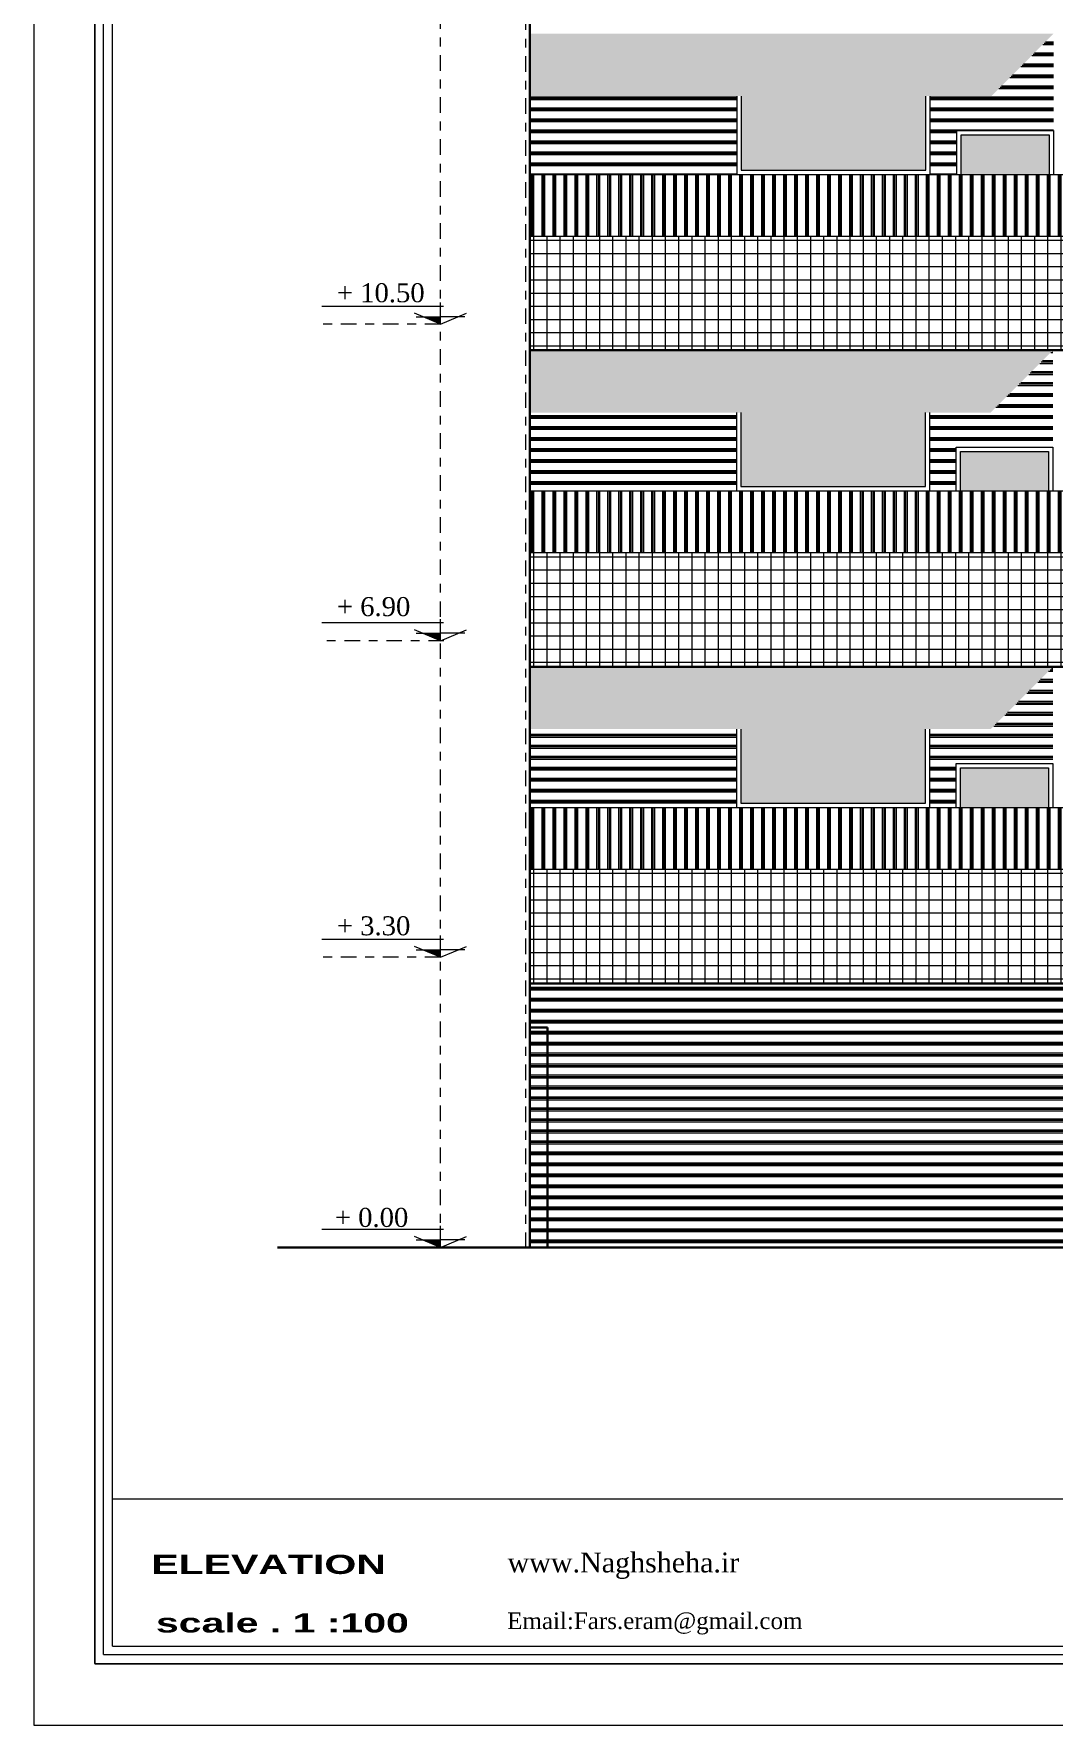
# Model space of a CAD drawing. Header units: metres. Extents: x 236 to 355, y 67 to 475.
# Drawn here: x 277.89 to 289.49, y 258.41 to 277.65 of the extents above; entities that cross this region are included whole.
import ezdxf

# ---------------------------------------------------------------- set-up
doc = ezdxf.new("R2010")
doc.units = ezdxf.units.M
doc.header["$LTSCALE"] = 0.007
doc.header["$MEASUREMENT"] = 0
doc.linetypes.add('DASHDOTX2', pattern=[50.8, 25.4, -12.7, 0, -12.7])
for name, color, linetype in [('6', 6, 'Continuous'), ('DIM1', 40, 'Continuous'), ('H', 7, 'Continuous')]:
    doc.layers.add(name, color=color, linetype=linetype)
for name, color, linetype, lineweight in [('decoration', 251, 'Continuous', 18), ('point line', 22, 'DASHDOTX2', 18), ('stair', 20, 'Continuous', 15), ('walll', 7, 'Continuous', 30)]:
    doc.layers.add(name, color=color, linetype=linetype, lineweight=lineweight)
doc.styles.add('KA', font='impact.ttf', dxfattribs={"width": 2, "height": 0.25})
doc.styles.get("Standard").update_dxf_attribs({"font": 'dutch.ttf'})
pattern_1 = [(0, (-55.4239, -81.84942), (0, 0.125), []), (0, (-55.4239, -81.83379), (0, 0.125), []), (0, (-55.4239, -81.81817), (0, 0.125), [])]
pattern_2 = [(90, (-55.4239, -81.84942), (-0.125, 8e-18), []), (90, (-55.43952, -81.84942), (-0.125, 8e-18), []), (90, (-55.45515, -81.84942), (-0.125, 8e-18), [])]
pattern_3 = [(0, (-55.4239, -81.84942), (0, 0.15), []), (90, (-55.4239, -81.84942), (-0.15, 9e-18), [])]

# ---------------------------------------------------------------- blocks, each defined once
blk = doc.blocks.new('SECCODE')
at = {"linetype": 'Continuous'}
blk.add_hatch(color=0, dxfattribs=at).paths.add_polyline_path([(-0.204, 0.085), (0, 0), (0, 0.085)])
at = {"color": 0, "linetype": 'Continuous'}
for p, q in [((0.034, 0.202), (-1.349, 0.202)), ((0, 0), (0, 0.246)), ((0, 0), (-0.297, 0.124)), ((-0.278, 0.085), (0, 0.085)), ((0, 0), (0.297, 0.124)), ((0.278, 0.085), (0, 0.085))]:
    blk.add_line(p, q, dxfattribs=at)

msp = doc.modelspace()

# ---------------------------------------------------------------- hatches: boundary and pattern name
at = {"layer": 'decoration', "lineweight": 0, "true_color": 0x6c0707}
h = msp.add_hatch(dxfattribs=at)
h.set_pattern_fill('PLAST', color=16, scale=0.5, style=0)
h.set_pattern_definition(pattern_1)
h.paths.add_polyline_path([(289.489, 276.549), (289.489, 277.649), (288.782, 276.941), (288.087, 276.941), (288.087, 276.049), (288.389, 276.049), (288.389, 276.549)])
h = msp.add_hatch(dxfattribs=at)
h.set_pattern_fill('PLAST', color=16, scale=0.5, style=0)
h.set_pattern_definition(pattern_1)
h.paths.add_polyline_path([(285.887, 276.049), (285.887, 276.941), (283.532, 276.941), (283.532, 276.049)])
at = {"layer": 'decoration', "lineweight": 0}
h = msp.add_hatch(dxfattribs=at)
h.set_pattern_fill('PLAST', color=256, scale=0.5, angle=90, style=0)
h.set_pattern_definition(pattern_2)
h.paths.add_polyline_path([(289.632, 275.349), (289.632, 276.049), (283.532, 276.049), (283.532, 275.349)])
h = msp.add_hatch(dxfattribs=at)
h.set_pattern_fill('NET,_O', color=256, scale=1.2)
h.set_pattern_definition(pattern_3)
h.paths.add_polyline_path([(283.532, 275.349), (283.532, 274.049), (289.632, 274.049), (289.632, 275.349)])
at = {"layer": 'decoration', "lineweight": 0, "true_color": 0x6c0707}
h = msp.add_hatch(dxfattribs=at)
h.set_pattern_fill('PLAST', color=16, scale=0.5, style=0)
h.set_pattern_definition(pattern_1)
h.paths.add_polyline_path([(289.482, 272.949), (289.482, 274.049), (288.775, 273.341), (288.082, 273.341), (288.082, 272.449), (288.382, 272.449), (288.382, 272.949)])
h = msp.add_hatch(dxfattribs=at)
h.set_pattern_fill('PLAST', color=16, scale=0.5, style=0)
h.set_pattern_definition(pattern_1)
h.paths.add_polyline_path([(285.882, 273.341), (283.532, 273.341), (283.532, 272.449), (285.882, 272.449)])
at = {"layer": 'decoration', "lineweight": 0}
h = msp.add_hatch(dxfattribs=at)
h.set_pattern_fill('PLAST', color=256, scale=0.5, angle=90, style=0)
h.set_pattern_definition(pattern_2)
h.paths.add_polyline_path([(289.632, 271.749), (289.632, 272.449), (288.082, 272.449), (288.082, 272.449), (285.882, 272.449), (283.532, 272.449), (283.532, 271.749)])
h = msp.add_hatch(dxfattribs=at)
h.set_pattern_fill('NET,_O', color=256, scale=1.2)
h.set_pattern_definition(pattern_3)
h.paths.add_polyline_path([(283.532, 271.749), (283.532, 270.449), (289.632, 270.449), (289.632, 271.749)])
at = {"layer": 'decoration', "lineweight": 0, "true_color": 0x6c0707}
h = msp.add_hatch(dxfattribs=at)
h.set_pattern_fill('PLAST', color=16, scale=0.5, style=0)
h.set_pattern_definition(pattern_1)
h.paths.add_polyline_path([(289.482, 270.449), (288.775, 269.741), (288.082, 269.741), (288.082, 268.849), (288.382, 268.849), (288.382, 269.349), (289.482, 269.349)])
h = msp.add_hatch(dxfattribs=at)
h.set_pattern_fill('PLAST', color=16, scale=0.5, style=0)
h.set_pattern_definition(pattern_1)
h.paths.add_polyline_path([(285.882, 268.849), (285.882, 269.741), (283.532, 269.741), (283.532, 268.849)])
at = {"layer": 'decoration', "lineweight": 0}
h = msp.add_hatch(dxfattribs=at)
h.set_pattern_fill('PLAST', color=256, scale=0.5, angle=90, style=0)
h.set_pattern_definition(pattern_2)
h.paths.add_polyline_path([(289.632, 268.149), (289.632, 268.849), (288.082, 268.849), (288.082, 268.849), (285.882, 268.849), (283.532, 268.849), (283.532, 268.149)])
h = msp.add_hatch(dxfattribs=at)
h.set_pattern_fill('NET,_O', color=256, scale=1.2)
h.set_pattern_definition(pattern_3)
h.paths.add_polyline_path([(289.632, 266.849), (289.632, 268.149), (283.532, 268.149), (283.532, 266.849)])
at = {"layer": 'decoration', "lineweight": 0, "true_color": 0x6c0707}
h = msp.add_hatch(dxfattribs=at)
h.set_pattern_fill('PLAST', color=16, scale=0.5, style=0)
h.set_pattern_definition(pattern_1)
h.paths.add_polyline_path([(283.532, 266.849), (283.532, 266.346), (283.732, 266.346), (283.732, 263.846), (289.632, 263.846), (289.632, 266.849)])
h = msp.add_hatch(dxfattribs=at)
h.set_pattern_fill('PLAST', color=16, scale=0.5, style=0)
h.set_pattern_definition(pattern_1)
h.paths.add_polyline_path([(283.532, 263.846), (283.732, 263.846), (283.732, 266.346), (283.532, 266.346)])
at = {"layer": 'walll', "true_color": 0x1e6f63}
for points in [[(283.532, 277.649), (283.532, 276.941), (288.782, 276.941), (289.489, 277.649)], [(288.775, 273.341), (289.482, 274.049), (283.532, 274.049), (283.532, 273.341)], [(288.775, 269.741), (289.482, 270.449), (283.532, 270.449), (283.532, 269.741)]]:
    msp.add_hatch(color=126, dxfattribs=at).paths.add_polyline_path(points)
at = {"layer": 'walll'}
h = msp.add_hatch(color=256, dxfattribs=at)
h.set_gradient(color1=(0, 0, 255), color2=(255, 255, 0), tint=1, name='CYLINDER')
h.paths.add_polyline_path([(285.937, 276.941), (285.937, 276.099), (288.037, 276.099), (288.037, 276.941)])
h = msp.add_hatch(color=256, dxfattribs=at)
h.set_gradient(color1=(0, 0, 255), color2=(255, 255, 0), tint=1, name='CYLINDER')
h.paths.add_polyline_path([(288.439, 276.499), (288.439, 276.049), (289.439, 276.049), (289.439, 276.499)])
h = msp.add_hatch(color=256, dxfattribs=at)
h.set_gradient(color1=(0, 0, 255), color2=(255, 255, 0), tint=1, name='CYLINDER')
h.paths.add_polyline_path([(285.932, 273.341), (285.932, 272.499), (288.032, 272.499), (288.032, 273.341)])
h = msp.add_hatch(color=256, dxfattribs=at)
h.set_gradient(color1=(0, 0, 255), color2=(255, 255, 0), tint=1, name='CYLINDER')
h.paths.add_polyline_path([(289.432, 272.449), (289.432, 272.899), (288.432, 272.899), (288.432, 272.449)])
h = msp.add_hatch(color=256, dxfattribs=at)
h.set_gradient(color1=(0, 0, 255), color2=(255, 255, 0), tint=1, name='CYLINDER')
h.paths.add_polyline_path([(288.032, 269.741), (285.932, 269.741), (285.932, 268.899), (288.032, 268.899)])
h = msp.add_hatch(color=256, dxfattribs=at)
h.set_gradient(color1=(0, 0, 255), color2=(255, 255, 0), tint=1, name='CYLINDER')
h.paths.add_polyline_path([(288.432, 269.299), (288.432, 268.849), (289.432, 268.849), (289.432, 269.299)])

# ---------------------------------------------------------------- linework, layer by layer
at = {"layer": '6', "lineweight": 5}
for p, q in [((278.583, 259.112), (278.583, 287.416)), ((278.679, 259.215), (278.679, 287.32)), ((278.783, 259.312), (278.783, 287.216)), ((278.783, 260.988), (318.987, 260.988)), ((278.783, 259.312), (318.987, 259.312)), ((278.679, 259.215), (319.083, 259.215)), ((278.583, 259.112), (319.187, 259.112))]:
    msp.add_line(p, q, dxfattribs=at)
at = {"layer": 'decoration'}
for p, q in [((283.532, 276.049), (294.427, 276.049)), ((283.532, 275.349), (294.428, 275.349)), ((283.532, 272.449), (294.427, 272.449)), ((283.532, 271.749), (294.428, 271.749)), ((283.532, 268.849), (294.427, 268.849)), ((283.532, 268.149), (294.428, 268.149))]:
    msp.add_line(p, q, dxfattribs=at)
at = {"layer": 'decoration', "lineweight": 0}
msp.add_lwpolyline([(288.439, 276.049), (288.439, 276.499), (289.439, 276.499), (289.439, 276.049)], dxfattribs=at)
at = {"layer": 'DIM1', "lineweight": 5}
for p, q in [((277.887, 288.112), (277.887, 258.412)), ((277.887, 258.412), (298.887, 258.412))]:
    msp.add_line(p, q, dxfattribs=at)
for points in [[(319.887, 288.112), (298.887, 288.112), (277.887, 288.112), (277.887, 258.412), (298.887, 258.412), (319.887, 258.412)], [(319.191, 287.416), (298.887, 287.416), (278.583, 287.416), (278.583, 259.108), (298.887, 259.108), (319.191, 259.108)]]:
    msp.add_lwpolyline(points, close=True, dxfattribs=at)
at = {"layer": 'point line'}
for p, q in [((282.514, 263.849), (282.514, 285.149)), ((282.514, 274.346), (281.165, 274.346)), ((282.554, 270.746), (281.205, 270.746)), ((282.514, 267.146), (281.165, 267.146))]:
    msp.add_line(p, q, dxfattribs=at)
at = {"layer": 'stair', "linetype": 'DASHDOTX2'}
msp.add_line((283.482, 282.649), (283.482, 263.846), dxfattribs=at)
at = {"layer": 'stair'}
for points in [[(285.887, 276.941), (285.887, 276.049), (288.087, 276.049), (288.087, 276.941)], [(285.937, 276.941), (285.937, 276.099), (288.037, 276.099), (288.037, 276.941)], [(288.389, 276.049), (288.389, 276.549), (289.489, 276.549), (289.489, 276.049)], [(285.882, 273.341), (285.882, 272.449), (288.082, 272.449), (288.082, 273.341)], [(285.932, 273.341), (285.932, 272.499), (288.032, 272.499), (288.032, 273.341)], [(288.382, 272.449), (288.382, 272.949), (289.482, 272.949), (289.482, 272.449)], [(288.432, 272.449), (288.432, 272.899), (289.432, 272.899), (289.432, 272.449)], [(285.882, 269.741), (285.882, 268.849), (288.082, 268.849), (288.082, 269.741)], [(285.932, 269.741), (285.932, 268.899), (288.032, 268.899), (288.032, 269.741)], [(288.382, 268.849), (288.382, 269.349), (289.482, 269.349), (289.482, 268.849)], [(288.432, 268.849), (288.432, 269.299), (289.432, 269.299), (289.432, 268.849)]]:
    msp.add_lwpolyline(points, dxfattribs=at)
at = {"layer": 'walll'}
for p, q in [((283.532, 282.649), (283.532, 263.846)), ((283.532, 274.049), (294.426, 274.049)), ((283.532, 274.049), (294.426, 274.049)), ((283.532, 270.449), (294.422, 270.449)), ((283.532, 266.849), (294.427, 266.849)), ((283.532, 266.346), (283.732, 266.346)), ((283.732, 266.346), (283.732, 263.846)), ((280.659, 263.846), (296.338, 263.846))]:
    msp.add_line(p, q, dxfattribs=at)

# ---------------------------------------------------------------- block references
at = {"layer": 'stair'}
for p in [(282.514, 274.346), (282.514, 270.746), (282.514, 267.146), (282.514, 263.846)]:
    msp.add_blockref('SECCODE', p, dxfattribs=at)

# ---------------------------------------------------------------- texts
at = {"layer": 'H', "lineweight": 5}
for s, height, p in [('www.Naghsheha.ir', 0.2261, (283.277, 260.149)), ('Email:Fars.eram@gmail.com', 0.18842, (283.273, 259.505))]:
    msp.add_text(s, height=height, dxfattribs=at).set_placement(p)
at = {"layer": 'H', "linetype": 'ByBlock', "lineweight": 5, "style": 'KA', "width": 2}
msp.add_text('scale . 1 :100', height=0.21726, dxfattribs=at).set_placement((279.277, 259.466))
at = {"layer": 'stair', "linetype": 'ByBlock', "lineweight": 5, "style": 'KA', "width": 2}
msp.add_text('ELEVATION', height=0.2173, dxfattribs=at).set_placement((279.225, 260.132))
at = {"layer": 'walll'}
for s, p in [('+ 10.50', (281.335, 274.596)), ('+ 6.90', (281.335, 271.026)), ('+ 3.30', (281.335, 267.396)), ('+ 0.00', (281.312, 264.079))]:
    msp.add_text(s, height=0.2159, dxfattribs=at).set_placement(p)

doc.saveas('drawing.dxf')
